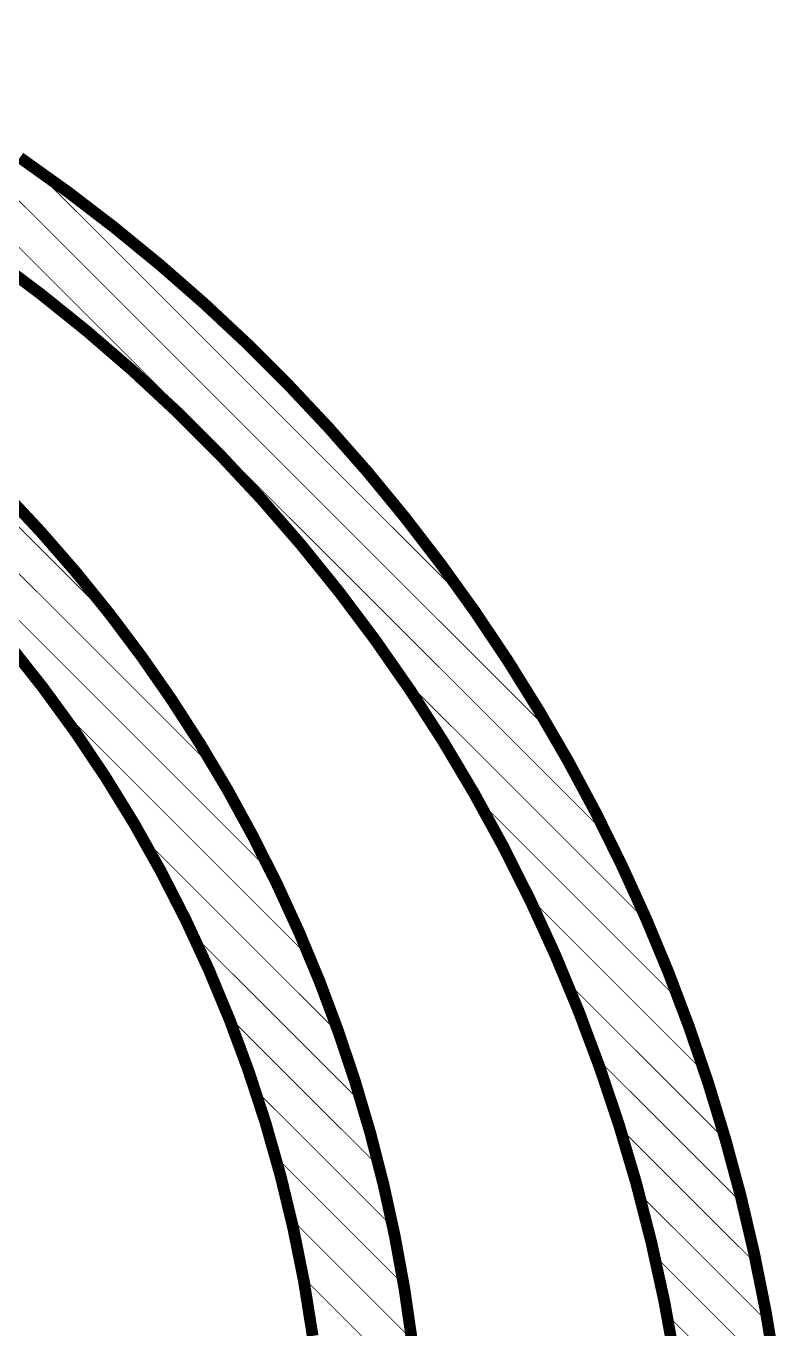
# Model space of a CAD drawing. Header units: inches. Extents: x -4.2 to 12.6, y -6.1 to 3.
# Drawn here: x 11.477 to 12.452, y -1.347 to 0.329 of the extents above; entities that cross this region are included whole.
import ezdxf

# ---------------------------------------------------------------- set-up
doc = ezdxf.new("R2010")
doc.units = ezdxf.units.IN
doc.header["$MEASUREMENT"] = 0
doc.layers.add('Dimension', color=6, linetype='Continuous')

msp = doc.modelspace()

# ---------------------------------------------------------------- linework, layer by layer
at = {"layer": 'Dimension'}
for points in [[(11.1839, 0.3286, 0.001, 0.001, 0), (12.2249, -0.7123, 0.001, 0.001, 0)], [(11.3136, 0.2589, 0.001, 0.001, 0), (12.1552, -0.5827, 0.001, 0.001, 0)], [(11.4694, 0.1598, 0.015, 0.015, 0), (11.5308, 0.1159, 0.015, 0.015, 0)], [(11.4783, 0.1542, 0.001, 0.001, 0), (12.0508, -0.4182, 0.001, 0.001, 0)], [(10.9152, 0.1173, 0.001, 0.001, 0), (11.7933, -0.7608, 0.001, 0.001, 0)], [(11.5308, 0.1159, 0.015, 0.015, 0), (11.5907, 0.07, 0.015, 0.015, 0)], [(11.5907, 0.07, 0.015, 0.015, 0), (11.6492, 0.0221, 0.015, 0.015, 0)], [(11.0454, 0.0472, 0.001, 0.001, 0), (11.7231, -0.6306, 0.001, 0.001, 0)], [(11.4328, 0.0318, 0.015, 0.015, 0), (11.4952, -0.0149, 0.015, 0.015, 0)], [(11.6492, 0.0221, 0.015, 0.015, 0), (11.706, -0.0276, 0.015, 0.015, 0)], [(11.4952, -0.0149, 0.015, 0.015, 0), (11.5558, -0.0637, 0.015, 0.015, 0)], [(11.706, -0.0276, 0.015, 0.015, 0), (11.7612, -0.0792, 0.015, 0.015, 0)], [(11.5558, -0.0637, 0.015, 0.015, 0), (11.6147, -0.1146, 0.015, 0.015, 0)], [(11.2265, -0.074, 0.001, 0.001, 0), (11.6018, -0.4493, 0.001, 0.001, 0)], [(11.7612, -0.0792, 0.015, 0.015, 0), (11.8146, -0.1325, 0.015, 0.015, 0)], [(11.6147, -0.1146, 0.015, 0.015, 0), (11.6718, -0.1677, 0.015, 0.015, 0)], [(11.8146, -0.1325, 0.015, 0.015, 0), (11.8663, -0.1876, 0.015, 0.015, 0)], [(11.6718, -0.1677, 0.015, 0.015, 0), (11.7269, -0.2227, 0.015, 0.015, 0)], [(11.8663, -0.1876, 0.015, 0.015, 0), (11.9162, -0.2443, 0.015, 0.015, 0)], [(11.7269, -0.2227, 0.015, 0.015, 0), (11.78, -0.2796, 0.015, 0.015, 0)], [(11.9162, -0.2443, 0.015, 0.015, 0), (11.9641, -0.3026, 0.015, 0.015, 0)], [(11.4501, -0.2722, 0.015, 0.015, 0), (11.4967, -0.3222, 0.015, 0.015, 0)], [(11.78, -0.2796, 0.015, 0.015, 0), (11.8311, -0.3385, 0.015, 0.015, 0)], [(11.9641, -0.3026, 0.015, 0.015, 0), (12.0102, -0.3625, 0.015, 0.015, 0)], [(11.4967, -0.3222, 0.015, 0.015, 0), (11.5416, -0.3738, 0.015, 0.015, 0)], [(11.8311, -0.3385, 0.015, 0.015, 0), (11.88, -0.3991, 0.015, 0.015, 0)], [(11.5416, -0.3738, 0.015, 0.015, 0), (11.5845, -0.427, 0.015, 0.015, 0)], [(12.0102, -0.3625, 0.015, 0.015, 0), (12.0542, -0.4238, 0.015, 0.015, 0)], [(11.88, -0.3991, 0.015, 0.015, 0), (11.9267, -0.4614, 0.015, 0.015, 0)], [(12.0542, -0.4238, 0.015, 0.015, 0), (12.0963, -0.4866, 0.015, 0.015, 0)], [(11.5845, -0.427, 0.015, 0.015, 0), (11.6256, -0.4817, 0.015, 0.015, 0)], [(11.4554, -0.4669, 0.015, 0.015, 0), (11.4989, -0.522, 0.015, 0.015, 0)], [(11.9267, -0.4614, 0.015, 0.015, 0), (11.9712, -0.5253, 0.015, 0.015, 0)], [(11.6256, -0.4817, 0.015, 0.015, 0), (11.6646, -0.5378, 0.015, 0.015, 0)], [(12.0963, -0.4866, 0.015, 0.015, 0), (12.1362, -0.5507, 0.015, 0.015, 0)], [(11.9544, -0.5019, 0.001, 0.001, 0), (12.2772, -0.8246, 0.001, 0.001, 0)], [(11.4989, -0.522, 0.015, 0.015, 0), (11.5403, -0.5788, 0.015, 0.015, 0)], [(11.9712, -0.5253, 0.015, 0.015, 0), (12.0134, -0.5908, 0.015, 0.015, 0)], [(11.5088, -0.5363, 0.001, 0.001, 0), (11.8426, -0.8701, 0.001, 0.001, 0)], [(11.6646, -0.5378, 0.015, 0.015, 0), (11.7016, -0.5953, 0.015, 0.015, 0)], [(12.1362, -0.5507, 0.015, 0.015, 0), (12.1741, -0.616, 0.015, 0.015, 0)], [(11.5403, -0.5788, 0.015, 0.015, 0), (11.5794, -0.6372, 0.015, 0.015, 0)], [(12.0134, -0.5908, 0.015, 0.015, 0), (12.0532, -0.6577, 0.015, 0.015, 0)], [(11.7016, -0.5953, 0.015, 0.015, 0), (11.7366, -0.654, 0.015, 0.015, 0)], [(12.1741, -0.616, 0.015, 0.015, 0), (12.2098, -0.6826, 0.015, 0.015, 0)], [(11.5794, -0.6372, 0.015, 0.015, 0), (11.6162, -0.697, 0.015, 0.015, 0)], [(11.7366, -0.654, 0.015, 0.015, 0), (11.7694, -0.714, 0.015, 0.015, 0)], [(12.0532, -0.6577, 0.015, 0.015, 0), (12.0906, -0.726, 0.015, 0.015, 0)], [(12.0559, -0.6634, 0.001, 0.001, 0), (12.3175, -0.925, 0.001, 0.001, 0)], [(12.2098, -0.6826, 0.015, 0.015, 0), (12.2432, -0.7503, 0.015, 0.015, 0)], [(11.6162, -0.697, 0.015, 0.015, 0), (11.6506, -0.7583, 0.015, 0.015, 0)], [(11.6237, -0.7112, 0.001, 0.001, 0), (11.8802, -0.9677, 0.001, 0.001, 0)], [(11.7694, -0.714, 0.015, 0.015, 0), (11.8001, -0.7751, 0.015, 0.015, 0)], [(12.0906, -0.726, 0.015, 0.015, 0), (12.1256, -0.7956, 0.015, 0.015, 0)], [(11.6506, -0.7583, 0.015, 0.015, 0), (11.6826, -0.8209, 0.015, 0.015, 0)], [(12.2432, -0.7503, 0.015, 0.015, 0), (12.2745, -0.819, 0.015, 0.015, 0)], [(11.8001, -0.7751, 0.015, 0.015, 0), (11.8286, -0.8372, 0.015, 0.015, 0)], [(12.1256, -0.7956, 0.015, 0.015, 0), (12.158, -0.8664, 0.015, 0.015, 0)], [(12.1222, -0.7897, 0.001, 0.001, 0), (12.3504, -1.0179, 0.001, 0.001, 0)], [(11.6826, -0.8209, 0.015, 0.015, 0), (11.7121, -0.8846, 0.015, 0.015, 0)], [(12.2745, -0.819, 0.015, 0.015, 0), (12.3035, -0.8887, 0.015, 0.015, 0)], [(11.6899, -0.8374, 0.001, 0.001, 0), (11.9087, -1.0562, 0.001, 0.001, 0)], [(11.8286, -0.8372, 0.015, 0.015, 0), (11.8549, -0.9004, 0.015, 0.015, 0)], [(12.158, -0.8664, 0.015, 0.015, 0), (12.1879, -0.9383, 0.015, 0.015, 0)], [(11.7121, -0.8846, 0.015, 0.015, 0), (11.7391, -0.9495, 0.015, 0.015, 0)], [(12.3035, -0.8887, 0.015, 0.015, 0), (12.3302, -0.9594, 0.015, 0.015, 0)], [(11.8549, -0.9004, 0.015, 0.015, 0), (11.8788, -0.9644, 0.015, 0.015, 0)], [(12.171, -0.8985, 0.001, 0.001, 0), (12.3773, -1.1047, 0.001, 0.001, 0)], [(12.1879, -0.9383, 0.015, 0.015, 0), (12.2152, -1.0113, 0.015, 0.015, 0)], [(11.7391, -0.9495, 0.015, 0.015, 0), (11.7635, -1.0154, 0.015, 0.015, 0)], [(11.7364, -0.9439, 0.001, 0.001, 0), (11.9314, -1.1389, 0.001, 0.001, 0)], [(12.3302, -0.9594, 0.015, 0.015, 0), (12.3546, -1.0309, 0.015, 0.015, 0)], [(11.8788, -0.9644, 0.015, 0.015, 0), (11.9005, -1.0292, 0.015, 0.015, 0)], [(12.2152, -1.0113, 0.015, 0.015, 0), (12.2399, -1.0851, 0.015, 0.015, 0)], [(12.2096, -0.9971, 0.001, 0.001, 0), (12.3989, -1.1864, 0.001, 0.001, 0)], [(11.7635, -1.0154, 0.015, 0.015, 0), (11.7853, -1.0822, 0.015, 0.015, 0)], [(11.9005, -1.0292, 0.015, 0.015, 0), (11.9199, -1.0948, 0.015, 0.015, 0)], [(11.7707, -1.0382, 0.001, 0.001, 0), (11.9493, -1.2168, 0.001, 0.001, 0)], [(12.3546, -1.0309, 0.015, 0.015, 0), (12.3766, -1.1031, 0.015, 0.015, 0)], [(11.7853, -1.0822, 0.015, 0.015, 0), (11.8045, -1.1498, 0.015, 0.015, 0)], [(11.9199, -1.0948, 0.015, 0.015, 0), (11.9369, -1.161, 0.015, 0.015, 0)], [(12.2399, -1.0851, 0.015, 0.015, 0), (12.262, -1.1598, 0.015, 0.015, 0)], [(12.2405, -1.088, 0.001, 0.001, 0), (12.4166, -1.2641, 0.001, 0.001, 0)], [(12.3766, -1.1031, 0.015, 0.015, 0), (12.3963, -1.176, 0.015, 0.015, 0)], [(11.7971, -1.1246, 0.001, 0.001, 0), (11.9631, -1.2906, 0.001, 0.001, 0)], [(11.8045, -1.1498, 0.015, 0.015, 0), (11.821, -1.2181, 0.015, 0.015, 0)], [(11.9369, -1.161, 0.015, 0.015, 0), (11.9515, -1.2278, 0.015, 0.015, 0)], [(12.262, -1.1598, 0.015, 0.015, 0), (12.2813, -1.2353, 0.015, 0.015, 0)], [(12.265, -1.1725, 0.001, 0.001, 0), (12.431, -1.3385, 0.001, 0.001, 0)], [(12.3963, -1.176, 0.015, 0.015, 0), (12.4135, -1.2495, 0.015, 0.015, 0)], [(11.8177, -1.2052, 0.001, 0.001, 0), (11.9735, -1.3609, 0.001, 0.001, 0)], [(11.821, -1.2181, 0.015, 0.015, 0), (11.8348, -1.287, 0.015, 0.015, 0)], [(11.9515, -1.2278, 0.015, 0.015, 0), (11.9638, -1.295, 0.015, 0.015, 0)], [(12.2813, -1.2353, 0.015, 0.015, 0), (12.298, -1.3113, 0.015, 0.015, 0)], [(12.2849, -1.2524, 0.001, 0.001, 0), (12.4425, -1.41, 0.001, 0.001, 0)], [(12.4135, -1.2495, 0.015, 0.015, 0), (12.4284, -1.3236, 0.015, 0.015, 0)], [(11.8348, -1.287, 0.015, 0.015, 0), (11.8459, -1.3564, 0.015, 0.015, 0)], [(11.8334, -1.2809, 0.001, 0.001, 0), (11.9809, -1.4283, 0.001, 0.001, 0)], [(11.9638, -1.295, 0.015, 0.015, 0), (11.9736, -1.3627, 0.015, 0.015, 0)], [(12.298, -1.3113, 0.015, 0.015, 0), (12.3119, -1.388, 0.015, 0.015, 0)], [(12.4284, -1.3236, 0.015, 0.015, 0), (12.4408, -1.3981, 0.015, 0.015, 0)], [(12.301, -1.3284, 0.001, 0.001, 0), (12.4515, -1.4789, 0.001, 0.001, 0)]]:
    msp.add_lwpolyline(points, format="xyseb", dxfattribs=at)
for points in [[(11.4781, 0.1542, 0.0005, 0.0005, 1), (11.4786, 0.1542, 0.0005, 0.0005, 1)], [(11.527, 0.1159, 0.0075, 0.0075, 1), (11.5345, 0.1159, 0.0075, 0.0075, 1)], [(11.527, 0.1159, 0.0075, 0.0075, 1), (11.5345, 0.1159, 0.0075, 0.0075, 1)], [(11.587, 0.07, 0.0075, 0.0075, 1), (11.5945, 0.07, 0.0075, 0.0075, 1)], [(11.587, 0.07, 0.0075, 0.0075, 1), (11.5945, 0.07, 0.0075, 0.0075, 1)], [(11.6454, 0.0221, 0.0075, 0.0075, 1), (11.6529, 0.0221, 0.0075, 0.0075, 1)], [(11.6454, 0.0221, 0.0075, 0.0075, 1), (11.6529, 0.0221, 0.0075, 0.0075, 1)], [(11.4914, -0.0149, 0.0075, 0.0075, 1), (11.4989, -0.0149, 0.0075, 0.0075, 1)], [(11.4914, -0.0149, 0.0075, 0.0075, 1), (11.4989, -0.0149, 0.0075, 0.0075, 1)], [(11.7022, -0.0276, 0.0075, 0.0075, 1), (11.7097, -0.0276, 0.0075, 0.0075, 1)], [(11.7022, -0.0276, 0.0075, 0.0075, 1), (11.7097, -0.0276, 0.0075, 0.0075, 1)], [(11.5521, -0.0637, 0.0075, 0.0075, 1), (11.5596, -0.0637, 0.0075, 0.0075, 1)], [(11.5521, -0.0637, 0.0075, 0.0075, 1), (11.5596, -0.0637, 0.0075, 0.0075, 1)], [(11.7574, -0.0792, 0.0075, 0.0075, 1), (11.7649, -0.0792, 0.0075, 0.0075, 1)], [(11.7574, -0.0792, 0.0075, 0.0075, 1), (11.7649, -0.0792, 0.0075, 0.0075, 1)], [(11.611, -0.1146, 0.0075, 0.0075, 1), (11.6185, -0.1146, 0.0075, 0.0075, 1)], [(11.611, -0.1146, 0.0075, 0.0075, 1), (11.6185, -0.1146, 0.0075, 0.0075, 1)], [(11.8109, -0.1325, 0.0075, 0.0075, 1), (11.8184, -0.1325, 0.0075, 0.0075, 1)], [(11.8109, -0.1325, 0.0075, 0.0075, 1), (11.8184, -0.1325, 0.0075, 0.0075, 1)], [(11.668, -0.1677, 0.0075, 0.0075, 1), (11.6755, -0.1677, 0.0075, 0.0075, 1)], [(11.668, -0.1677, 0.0075, 0.0075, 1), (11.6755, -0.1677, 0.0075, 0.0075, 1)], [(11.8626, -0.1876, 0.0075, 0.0075, 1), (11.8701, -0.1876, 0.0075, 0.0075, 1)], [(11.8626, -0.1876, 0.0075, 0.0075, 1), (11.8701, -0.1876, 0.0075, 0.0075, 1)], [(11.7231, -0.2227, 0.0075, 0.0075, 1), (11.7306, -0.2227, 0.0075, 0.0075, 1)], [(11.7231, -0.2227, 0.0075, 0.0075, 1), (11.7306, -0.2227, 0.0075, 0.0075, 1)], [(11.9124, -0.2443, 0.0075, 0.0075, 1), (11.9199, -0.2443, 0.0075, 0.0075, 1)], [(11.9124, -0.2443, 0.0075, 0.0075, 1), (11.9199, -0.2443, 0.0075, 0.0075, 1)], [(11.7763, -0.2796, 0.0075, 0.0075, 1), (11.7838, -0.2796, 0.0075, 0.0075, 1)], [(11.7763, -0.2796, 0.0075, 0.0075, 1), (11.7838, -0.2796, 0.0075, 0.0075, 1)], [(11.9604, -0.3026, 0.0075, 0.0075, 1), (11.9679, -0.3026, 0.0075, 0.0075, 1)], [(11.9604, -0.3026, 0.0075, 0.0075, 1), (11.9679, -0.3026, 0.0075, 0.0075, 1)], [(11.493, -0.3222, 0.0075, 0.0075, 1), (11.5005, -0.3222, 0.0075, 0.0075, 1)], [(11.493, -0.3222, 0.0075, 0.0075, 1), (11.5005, -0.3222, 0.0075, 0.0075, 1)], [(11.8273, -0.3385, 0.0075, 0.0075, 1), (11.8348, -0.3385, 0.0075, 0.0075, 1)], [(11.8273, -0.3385, 0.0075, 0.0075, 1), (11.8348, -0.3385, 0.0075, 0.0075, 1)], [(11.5378, -0.3738, 0.0075, 0.0075, 1), (11.5453, -0.3738, 0.0075, 0.0075, 1)], [(11.5378, -0.3738, 0.0075, 0.0075, 1), (11.5453, -0.3738, 0.0075, 0.0075, 1)], [(12.0064, -0.3625, 0.0075, 0.0075, 1), (12.0139, -0.3625, 0.0075, 0.0075, 1)], [(12.0064, -0.3625, 0.0075, 0.0075, 1), (12.0139, -0.3625, 0.0075, 0.0075, 1)], [(11.8762, -0.3991, 0.0075, 0.0075, 1), (11.8837, -0.3991, 0.0075, 0.0075, 1)], [(11.8762, -0.3991, 0.0075, 0.0075, 1), (11.8837, -0.3991, 0.0075, 0.0075, 1)], [(12.0505, -0.4238, 0.0075, 0.0075, 1), (12.058, -0.4238, 0.0075, 0.0075, 1)], [(12.0505, -0.4238, 0.0075, 0.0075, 1), (12.058, -0.4238, 0.0075, 0.0075, 1)], [(12.0505, -0.4182, 0.0005, 0.0005, 1), (12.051, -0.4182, 0.0005, 0.0005, 1)], [(11.5808, -0.427, 0.0075, 0.0075, 1), (11.5883, -0.427, 0.0075, 0.0075, 1)], [(11.5808, -0.427, 0.0075, 0.0075, 1), (11.5883, -0.427, 0.0075, 0.0075, 1)], [(11.6016, -0.4493, 0.0005, 0.0005, 1), (11.6021, -0.4493, 0.0005, 0.0005, 1)], [(11.923, -0.4614, 0.0075, 0.0075, 1), (11.9305, -0.4614, 0.0075, 0.0075, 1)], [(11.923, -0.4614, 0.0075, 0.0075, 1), (11.9305, -0.4614, 0.0075, 0.0075, 1)], [(11.6218, -0.4817, 0.0075, 0.0075, 1), (11.6293, -0.4817, 0.0075, 0.0075, 1)], [(11.6218, -0.4817, 0.0075, 0.0075, 1), (11.6293, -0.4817, 0.0075, 0.0075, 1)], [(12.0925, -0.4866, 0.0075, 0.0075, 1), (12.1, -0.4866, 0.0075, 0.0075, 1)], [(12.0925, -0.4866, 0.0075, 0.0075, 1), (12.1, -0.4866, 0.0075, 0.0075, 1)], [(11.9541, -0.5019, 0.0005, 0.0005, 1), (11.9546, -0.5019, 0.0005, 0.0005, 1)], [(11.4952, -0.522, 0.0075, 0.0075, 1), (11.5027, -0.522, 0.0075, 0.0075, 1)], [(11.4952, -0.522, 0.0075, 0.0075, 1), (11.5027, -0.522, 0.0075, 0.0075, 1)], [(11.9675, -0.5253, 0.0075, 0.0075, 1), (11.975, -0.5253, 0.0075, 0.0075, 1)], [(11.9675, -0.5253, 0.0075, 0.0075, 1), (11.975, -0.5253, 0.0075, 0.0075, 1)], [(11.5085, -0.5363, 0.0005, 0.0005, 1), (11.509, -0.5363, 0.0005, 0.0005, 1)], [(11.6609, -0.5378, 0.0075, 0.0075, 1), (11.6684, -0.5378, 0.0075, 0.0075, 1)], [(11.6609, -0.5378, 0.0075, 0.0075, 1), (11.6684, -0.5378, 0.0075, 0.0075, 1)], [(12.1325, -0.5507, 0.0075, 0.0075, 1), (12.14, -0.5507, 0.0075, 0.0075, 1)], [(12.1325, -0.5507, 0.0075, 0.0075, 1), (12.14, -0.5507, 0.0075, 0.0075, 1)], [(11.5366, -0.5788, 0.0075, 0.0075, 1), (11.5441, -0.5788, 0.0075, 0.0075, 1)], [(11.5366, -0.5788, 0.0075, 0.0075, 1), (11.5441, -0.5788, 0.0075, 0.0075, 1)], [(12.0096, -0.5908, 0.0075, 0.0075, 1), (12.0171, -0.5908, 0.0075, 0.0075, 1)], [(12.0096, -0.5908, 0.0075, 0.0075, 1), (12.0171, -0.5908, 0.0075, 0.0075, 1)], [(12.155, -0.5827, 0.0005, 0.0005, 1), (12.1555, -0.5827, 0.0005, 0.0005, 1)], [(11.6979, -0.5953, 0.0075, 0.0075, 1), (11.7054, -0.5953, 0.0075, 0.0075, 1)], [(11.6979, -0.5953, 0.0075, 0.0075, 1), (11.7054, -0.5953, 0.0075, 0.0075, 1)], [(12.1703, -0.616, 0.0075, 0.0075, 1), (12.1778, -0.616, 0.0075, 0.0075, 1)], [(12.1703, -0.616, 0.0075, 0.0075, 1), (12.1778, -0.616, 0.0075, 0.0075, 1)], [(11.5757, -0.6372, 0.0075, 0.0075, 1), (11.5832, -0.6372, 0.0075, 0.0075, 1)], [(11.5757, -0.6372, 0.0075, 0.0075, 1), (11.5832, -0.6372, 0.0075, 0.0075, 1)], [(11.7229, -0.6306, 0.0005, 0.0005, 1), (11.7234, -0.6306, 0.0005, 0.0005, 1)], [(11.7329, -0.654, 0.0075, 0.0075, 1), (11.7404, -0.654, 0.0075, 0.0075, 1)], [(11.7329, -0.654, 0.0075, 0.0075, 1), (11.7404, -0.654, 0.0075, 0.0075, 1)], [(12.0495, -0.6577, 0.0075, 0.0075, 1), (12.057, -0.6577, 0.0075, 0.0075, 1)], [(12.0495, -0.6577, 0.0075, 0.0075, 1), (12.057, -0.6577, 0.0075, 0.0075, 1)], [(12.0557, -0.6634, 0.0005, 0.0005, 1), (12.0562, -0.6634, 0.0005, 0.0005, 1)], [(12.206, -0.6826, 0.0075, 0.0075, 1), (12.2135, -0.6826, 0.0075, 0.0075, 1)], [(12.206, -0.6826, 0.0075, 0.0075, 1), (12.2135, -0.6826, 0.0075, 0.0075, 1)], [(11.6125, -0.697, 0.0075, 0.0075, 1), (11.62, -0.697, 0.0075, 0.0075, 1)], [(11.6125, -0.697, 0.0075, 0.0075, 1), (11.62, -0.697, 0.0075, 0.0075, 1)], [(11.6235, -0.7112, 0.0005, 0.0005, 1), (11.624, -0.7112, 0.0005, 0.0005, 1)], [(11.7657, -0.714, 0.0075, 0.0075, 1), (11.7732, -0.714, 0.0075, 0.0075, 1)], [(11.7657, -0.714, 0.0075, 0.0075, 1), (11.7732, -0.714, 0.0075, 0.0075, 1)], [(12.0869, -0.726, 0.0075, 0.0075, 1), (12.0944, -0.726, 0.0075, 0.0075, 1)], [(12.0869, -0.726, 0.0075, 0.0075, 1), (12.0944, -0.726, 0.0075, 0.0075, 1)], [(12.2246, -0.7123, 0.0005, 0.0005, 1), (12.2251, -0.7123, 0.0005, 0.0005, 1)], [(11.6469, -0.7583, 0.0075, 0.0075, 1), (11.6544, -0.7583, 0.0075, 0.0075, 1)], [(11.6469, -0.7583, 0.0075, 0.0075, 1), (11.6544, -0.7583, 0.0075, 0.0075, 1)], [(12.2395, -0.7503, 0.0075, 0.0075, 1), (12.247, -0.7503, 0.0075, 0.0075, 1)], [(12.2395, -0.7503, 0.0075, 0.0075, 1), (12.247, -0.7503, 0.0075, 0.0075, 1)], [(11.7964, -0.7751, 0.0075, 0.0075, 1), (11.8039, -0.7751, 0.0075, 0.0075, 1)], [(11.7964, -0.7751, 0.0075, 0.0075, 1), (11.8039, -0.7751, 0.0075, 0.0075, 1)], [(11.7931, -0.7608, 0.0005, 0.0005, 1), (11.7936, -0.7608, 0.0005, 0.0005, 1)], [(12.1218, -0.7956, 0.0075, 0.0075, 1), (12.1293, -0.7956, 0.0075, 0.0075, 1)], [(12.1218, -0.7956, 0.0075, 0.0075, 1), (12.1293, -0.7956, 0.0075, 0.0075, 1)], [(12.1219, -0.7897, 0.0005, 0.0005, 1), (12.1224, -0.7897, 0.0005, 0.0005, 1)], [(11.6789, -0.8209, 0.0075, 0.0075, 1), (11.6864, -0.8209, 0.0075, 0.0075, 1)], [(11.6789, -0.8209, 0.0075, 0.0075, 1), (11.6864, -0.8209, 0.0075, 0.0075, 1)], [(12.2708, -0.819, 0.0075, 0.0075, 1), (12.2783, -0.819, 0.0075, 0.0075, 1)], [(12.2708, -0.819, 0.0075, 0.0075, 1), (12.2783, -0.819, 0.0075, 0.0075, 1)], [(11.6896, -0.8374, 0.0005, 0.0005, 1), (11.6901, -0.8374, 0.0005, 0.0005, 1)], [(11.8249, -0.8372, 0.0075, 0.0075, 1), (11.8324, -0.8372, 0.0075, 0.0075, 1)], [(11.8249, -0.8372, 0.0075, 0.0075, 1), (11.8324, -0.8372, 0.0075, 0.0075, 1)], [(12.2769, -0.8246, 0.0005, 0.0005, 1), (12.2774, -0.8246, 0.0005, 0.0005, 1)], [(11.8423, -0.8701, 0.0005, 0.0005, 1), (11.8428, -0.8701, 0.0005, 0.0005, 1)], [(12.1542, -0.8664, 0.0075, 0.0075, 1), (12.1617, -0.8664, 0.0075, 0.0075, 1)], [(12.1542, -0.8664, 0.0075, 0.0075, 1), (12.1617, -0.8664, 0.0075, 0.0075, 1)], [(11.7084, -0.8846, 0.0075, 0.0075, 1), (11.7159, -0.8846, 0.0075, 0.0075, 1)], [(11.7084, -0.8846, 0.0075, 0.0075, 1), (11.7159, -0.8846, 0.0075, 0.0075, 1)], [(12.2998, -0.8887, 0.0075, 0.0075, 1), (12.3073, -0.8887, 0.0075, 0.0075, 1)], [(12.2998, -0.8887, 0.0075, 0.0075, 1), (12.3073, -0.8887, 0.0075, 0.0075, 1)], [(11.8511, -0.9004, 0.0075, 0.0075, 1), (11.8586, -0.9004, 0.0075, 0.0075, 1)], [(11.8511, -0.9004, 0.0075, 0.0075, 1), (11.8586, -0.9004, 0.0075, 0.0075, 1)], [(12.1708, -0.8985, 0.0005, 0.0005, 1), (12.1713, -0.8985, 0.0005, 0.0005, 1)], [(12.1841, -0.9383, 0.0075, 0.0075, 1), (12.1916, -0.9383, 0.0075, 0.0075, 1)], [(12.1841, -0.9383, 0.0075, 0.0075, 1), (12.1916, -0.9383, 0.0075, 0.0075, 1)], [(12.3172, -0.925, 0.0005, 0.0005, 1), (12.3177, -0.925, 0.0005, 0.0005, 1)], [(11.7353, -0.9495, 0.0075, 0.0075, 1), (11.7428, -0.9495, 0.0075, 0.0075, 1)], [(11.7353, -0.9495, 0.0075, 0.0075, 1), (11.7428, -0.9495, 0.0075, 0.0075, 1)], [(11.7362, -0.9439, 0.0005, 0.0005, 1), (11.7367, -0.9439, 0.0005, 0.0005, 1)], [(12.3265, -0.9594, 0.0075, 0.0075, 1), (12.334, -0.9594, 0.0075, 0.0075, 1)], [(12.3265, -0.9594, 0.0075, 0.0075, 1), (12.334, -0.9594, 0.0075, 0.0075, 1)], [(11.8751, -0.9644, 0.0075, 0.0075, 1), (11.8826, -0.9644, 0.0075, 0.0075, 1)], [(11.8751, -0.9644, 0.0075, 0.0075, 1), (11.8826, -0.9644, 0.0075, 0.0075, 1)], [(11.8799, -0.9677, 0.0005, 0.0005, 1), (11.8804, -0.9677, 0.0005, 0.0005, 1)], [(12.2115, -1.0113, 0.0075, 0.0075, 1), (12.219, -1.0113, 0.0075, 0.0075, 1)], [(12.2115, -1.0113, 0.0075, 0.0075, 1), (12.219, -1.0113, 0.0075, 0.0075, 1)], [(12.2094, -0.9971, 0.0005, 0.0005, 1), (12.2099, -0.9971, 0.0005, 0.0005, 1)], [(11.7597, -1.0154, 0.0075, 0.0075, 1), (11.7672, -1.0154, 0.0075, 0.0075, 1)], [(11.7597, -1.0154, 0.0075, 0.0075, 1), (11.7672, -1.0154, 0.0075, 0.0075, 1)], [(11.8968, -1.0292, 0.0075, 0.0075, 1), (11.9043, -1.0292, 0.0075, 0.0075, 1)], [(11.8968, -1.0292, 0.0075, 0.0075, 1), (11.9043, -1.0292, 0.0075, 0.0075, 1)], [(12.3502, -1.0179, 0.0005, 0.0005, 1), (12.3507, -1.0179, 0.0005, 0.0005, 1)], [(11.7704, -1.0382, 0.0005, 0.0005, 1), (11.7709, -1.0382, 0.0005, 0.0005, 1)], [(12.3508, -1.0309, 0.0075, 0.0075, 1), (12.3583, -1.0309, 0.0075, 0.0075, 1)], [(12.3508, -1.0309, 0.0075, 0.0075, 1), (12.3583, -1.0309, 0.0075, 0.0075, 1)], [(11.9085, -1.0562, 0.0005, 0.0005, 1), (11.909, -1.0562, 0.0005, 0.0005, 1)], [(11.7816, -1.0822, 0.0075, 0.0075, 1), (11.7891, -1.0822, 0.0075, 0.0075, 1)], [(11.7816, -1.0822, 0.0075, 0.0075, 1), (11.7891, -1.0822, 0.0075, 0.0075, 1)], [(11.9161, -1.0948, 0.0075, 0.0075, 1), (11.9236, -1.0948, 0.0075, 0.0075, 1)], [(11.9161, -1.0948, 0.0075, 0.0075, 1), (11.9236, -1.0948, 0.0075, 0.0075, 1)], [(12.2362, -1.0851, 0.0075, 0.0075, 1), (12.2437, -1.0851, 0.0075, 0.0075, 1)], [(12.2362, -1.0851, 0.0075, 0.0075, 1), (12.2437, -1.0851, 0.0075, 0.0075, 1)], [(12.2403, -1.088, 0.0005, 0.0005, 1), (12.2408, -1.088, 0.0005, 0.0005, 1)], [(12.3729, -1.1031, 0.0075, 0.0075, 1), (12.3804, -1.1031, 0.0075, 0.0075, 1)], [(12.3729, -1.1031, 0.0075, 0.0075, 1), (12.3804, -1.1031, 0.0075, 0.0075, 1)], [(12.377, -1.1047, 0.0005, 0.0005, 1), (12.3775, -1.1047, 0.0005, 0.0005, 1)], [(11.7969, -1.1246, 0.0005, 0.0005, 1), (11.7974, -1.1246, 0.0005, 0.0005, 1)], [(11.9312, -1.1389, 0.0005, 0.0005, 1), (11.9317, -1.1389, 0.0005, 0.0005, 1)], [(11.8007, -1.1498, 0.0075, 0.0075, 1), (11.8082, -1.1498, 0.0075, 0.0075, 1)], [(11.8007, -1.1498, 0.0075, 0.0075, 1), (11.8082, -1.1498, 0.0075, 0.0075, 1)], [(11.9331, -1.161, 0.0075, 0.0075, 1), (11.9406, -1.161, 0.0075, 0.0075, 1)], [(11.9331, -1.161, 0.0075, 0.0075, 1), (11.9406, -1.161, 0.0075, 0.0075, 1)], [(12.2582, -1.1598, 0.0075, 0.0075, 1), (12.2657, -1.1598, 0.0075, 0.0075, 1)], [(12.2582, -1.1598, 0.0075, 0.0075, 1), (12.2657, -1.1598, 0.0075, 0.0075, 1)], [(12.2648, -1.1725, 0.0005, 0.0005, 1), (12.2653, -1.1725, 0.0005, 0.0005, 1)], [(12.3925, -1.176, 0.0075, 0.0075, 1), (12.4, -1.176, 0.0075, 0.0075, 1)], [(12.3925, -1.176, 0.0075, 0.0075, 1), (12.4, -1.176, 0.0075, 0.0075, 1)], [(12.3986, -1.1864, 0.0005, 0.0005, 1), (12.3991, -1.1864, 0.0005, 0.0005, 1)], [(11.8174, -1.2052, 0.0005, 0.0005, 1), (11.8179, -1.2052, 0.0005, 0.0005, 1)], [(11.8172, -1.2181, 0.0075, 0.0075, 1), (11.8247, -1.2181, 0.0075, 0.0075, 1)], [(11.8172, -1.2181, 0.0075, 0.0075, 1), (11.8247, -1.2181, 0.0075, 0.0075, 1)], [(11.9478, -1.2278, 0.0075, 0.0075, 1), (11.9553, -1.2278, 0.0075, 0.0075, 1)], [(11.9478, -1.2278, 0.0075, 0.0075, 1), (11.9553, -1.2278, 0.0075, 0.0075, 1)], [(11.949, -1.2168, 0.0005, 0.0005, 1), (11.9495, -1.2168, 0.0005, 0.0005, 1)], [(12.2776, -1.2353, 0.0075, 0.0075, 1), (12.2851, -1.2353, 0.0075, 0.0075, 1)], [(12.2776, -1.2353, 0.0075, 0.0075, 1), (12.2851, -1.2353, 0.0075, 0.0075, 1)], [(12.2847, -1.2524, 0.0005, 0.0005, 1), (12.2852, -1.2524, 0.0005, 0.0005, 1)], [(12.4098, -1.2495, 0.0075, 0.0075, 1), (12.4173, -1.2495, 0.0075, 0.0075, 1)], [(12.4098, -1.2495, 0.0075, 0.0075, 1), (12.4173, -1.2495, 0.0075, 0.0075, 1)], [(12.4163, -1.2641, 0.0005, 0.0005, 1), (12.4168, -1.2641, 0.0005, 0.0005, 1)], [(11.8311, -1.287, 0.0075, 0.0075, 1), (11.8386, -1.287, 0.0075, 0.0075, 1)], [(11.8311, -1.287, 0.0075, 0.0075, 1), (11.8386, -1.287, 0.0075, 0.0075, 1)], [(11.8332, -1.2809, 0.0005, 0.0005, 1), (11.8337, -1.2809, 0.0005, 0.0005, 1)], [(11.96, -1.295, 0.0075, 0.0075, 1), (11.9675, -1.295, 0.0075, 0.0075, 1)], [(11.96, -1.295, 0.0075, 0.0075, 1), (11.9675, -1.295, 0.0075, 0.0075, 1)], [(11.9628, -1.2906, 0.0005, 0.0005, 1), (11.9633, -1.2906, 0.0005, 0.0005, 1)], [(12.2942, -1.3113, 0.0075, 0.0075, 1), (12.3017, -1.3113, 0.0075, 0.0075, 1)], [(12.2942, -1.3113, 0.0075, 0.0075, 1), (12.3017, -1.3113, 0.0075, 0.0075, 1)], [(12.4246, -1.3236, 0.0075, 0.0075, 1), (12.4321, -1.3236, 0.0075, 0.0075, 1)], [(12.4246, -1.3236, 0.0075, 0.0075, 1), (12.4321, -1.3236, 0.0075, 0.0075, 1)], [(12.3007, -1.3284, 0.0005, 0.0005, 1), (12.3012, -1.3284, 0.0005, 0.0005, 1)], [(12.4307, -1.3385, 0.0005, 0.0005, 1), (12.4312, -1.3385, 0.0005, 0.0005, 1)]]:
    msp.add_lwpolyline(points, format="xyseb", close=True, dxfattribs=at)

doc.saveas('drawing.dxf')
